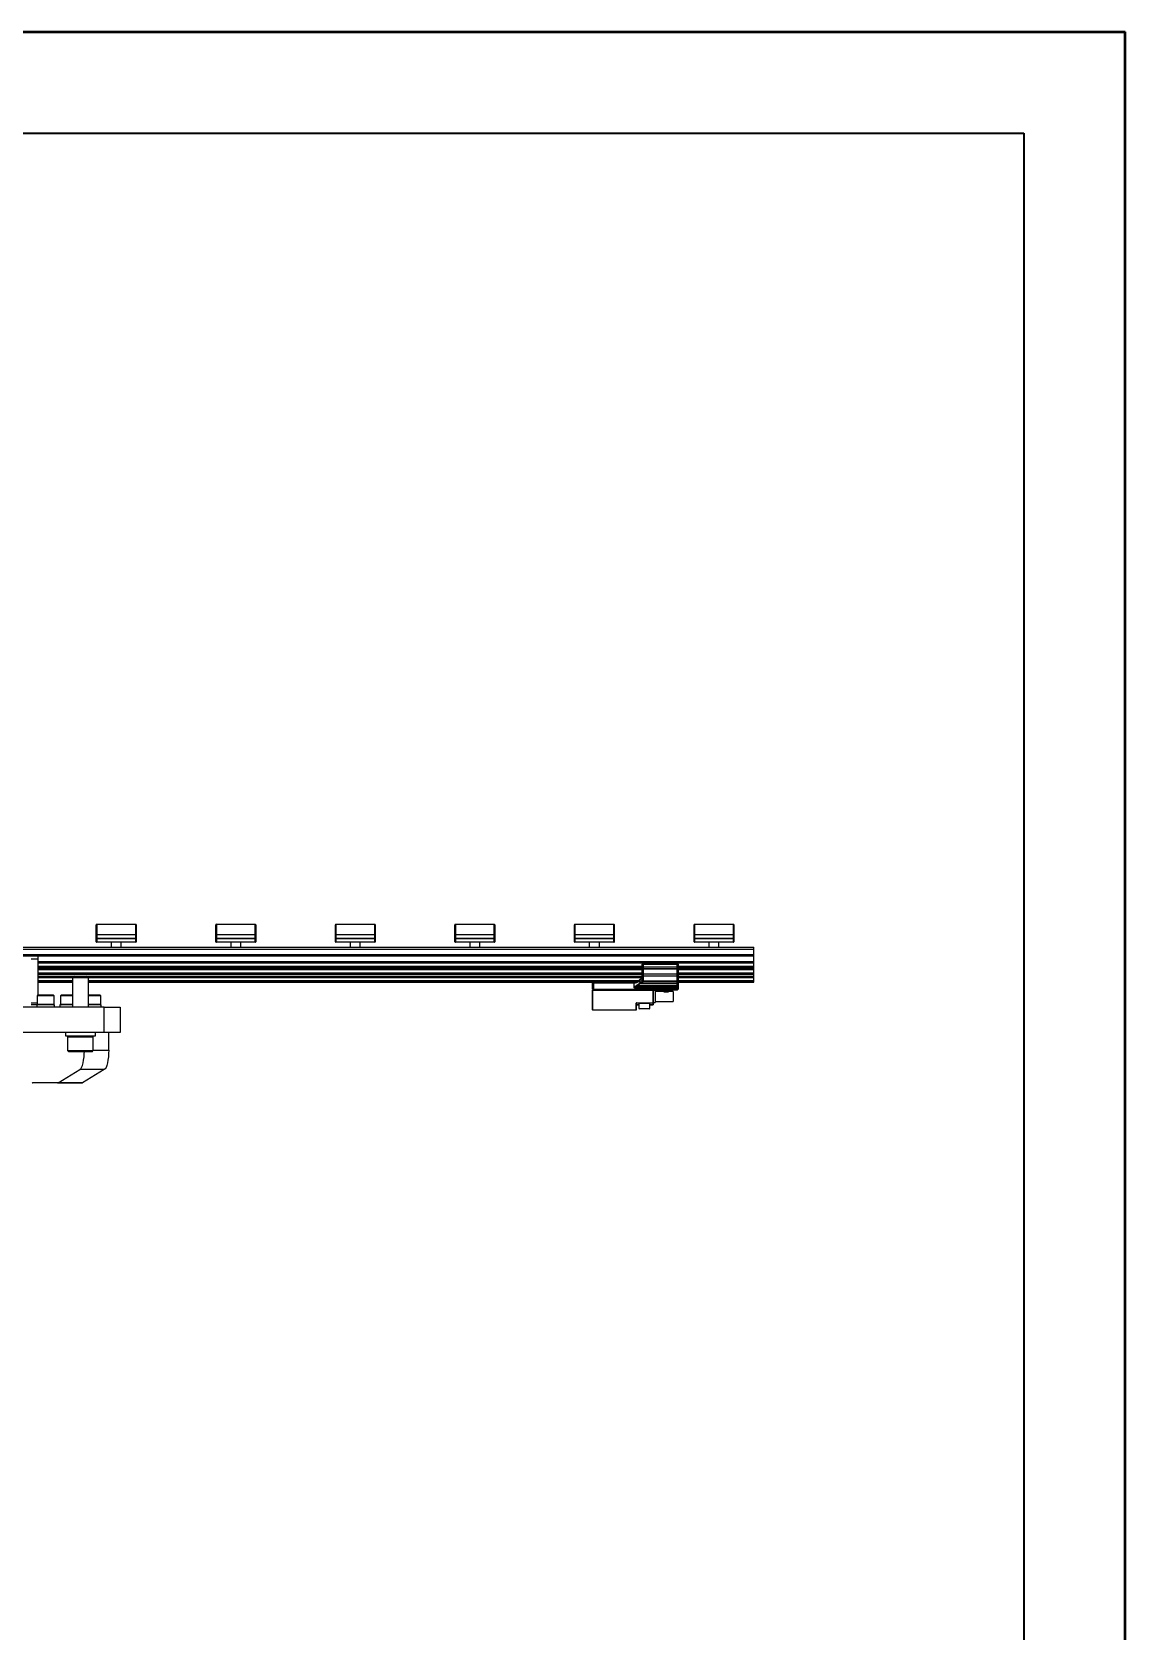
# Model space of a CAD drawing. Header units: millimetres. Extents: x 0 to 279, y 0 to 216.
# Drawn here: x 210.8 to 279.4, y 115.6 to 215.9 of the extents above; entities that cross this region are included whole.
import ezdxf

# ---------------------------------------------------------------- set-up
doc = ezdxf.new("R2010")
doc.units = ezdxf.units.MM
doc.layers.add('PAGE_BORDER', color=7, linetype='Continuous')

msp = doc.modelspace()

# ---------------------------------------------------------------- linework, layer by layer
at = {"color": 7, "linetype": 'Continuous', "lineweight": 50}
for p in [(0, 215.9), (279.4, 0)]:
    msp.add_line(p, (279.4, 215.9), dxfattribs=at)
at = {"color": 7, "linetype": 'Continuous', "lineweight": 25}
for p, q in [((214.86, 159.24), (214.86, 159.87)), ((214.89, 159.89), (214.89, 159.9)), ((214.89, 159.9), (217.33, 159.9)), ((217.33, 159.89), (214.89, 159.89)), ((214.89, 159.89), (214.89, 159.26)), ((217.33, 159.9), (217.33, 159.89)), ((217.33, 159.26), (217.33, 159.89)), ((217.36, 159.87), (217.36, 159.24)), ((222.36, 159.24), (222.36, 159.87)), ((222.39, 159.89), (222.39, 159.9)), ((222.39, 159.9), (224.83, 159.9)), ((224.83, 159.89), (222.39, 159.89)), ((222.39, 159.89), (222.39, 159.26)), ((224.83, 159.9), (224.83, 159.89)), ((224.83, 159.26), (224.83, 159.89)), ((224.86, 159.87), (224.86, 159.24)), ((229.86, 159.24), (229.86, 159.87)), ((229.89, 159.89), (229.89, 159.9)), ((229.89, 159.9), (232.33, 159.9)), ((229.89, 159.89), (229.89, 159.26)), ((232.33, 159.89), (229.89, 159.89)), ((232.33, 159.9), (232.33, 159.89)), ((232.33, 159.26), (232.33, 159.89)), ((232.36, 159.87), (232.36, 159.24)), ((237.36, 159.24), (237.36, 159.87)), ((237.39, 159.89), (237.39, 159.9)), ((237.39, 159.9), (239.83, 159.9)), ((239.83, 159.89), (237.39, 159.89)), ((237.39, 159.89), (237.39, 159.26)), ((239.83, 159.9), (239.83, 159.89)), ((239.83, 159.26), (239.83, 159.89)), ((239.86, 159.87), (239.86, 159.24)), ((244.86, 159.24), (244.86, 159.87)), ((244.89, 159.89), (244.89, 159.9)), ((244.89, 159.9), (247.33, 159.9)), ((244.89, 159.89), (244.89, 159.26)), ((247.33, 159.89), (244.89, 159.89)), ((247.33, 159.9), (247.33, 159.89)), ((247.33, 159.26), (247.33, 159.89)), ((247.36, 159.87), (247.36, 159.24)), ((252.36, 159.24), (252.36, 159.87)), ((252.39, 159.89), (252.39, 159.9)), ((252.39, 159.9), (254.83, 159.9)), ((254.83, 159.89), (252.39, 159.89)), ((252.39, 159.89), (252.39, 159.26)), ((254.83, 159.9), (254.83, 159.89)), ((254.83, 159.26), (254.83, 159.89)), ((254.86, 159.87), (254.86, 159.24)), ((214.86, 159.03), (214.86, 159.24)), ((214.89, 159.24), (214.86, 159.24)), ((214.89, 159.03), (214.86, 159.03)), ((214.86, 158.81), (214.86, 159.03)), ((214.86, 158.81), (214.89, 158.81)), ((214.89, 159.24), (214.89, 159.26)), ((214.89, 159.26), (217.33, 159.26)), ((214.89, 159.24), (214.89, 159.03)), ((217.33, 159.24), (214.89, 159.24)), ((214.89, 159.03), (217.33, 159.03)), ((214.89, 159.03), (214.89, 159)), ((217.33, 159), (214.89, 159)), ((214.89, 159), (214.89, 158.81)), ((214.89, 158.81), (217.33, 158.81)), ((214.89, 158.78), (214.89, 158.81)), ((217.33, 158.78), (214.89, 158.78)), ((215.79, 158.78), (215.79, 158.46)), ((216.42, 158.46), (216.42, 158.78)), ((217.33, 159.26), (217.33, 159.24)), ((217.33, 159.03), (217.33, 159.24)), ((217.36, 159.24), (217.33, 159.24)), ((217.33, 159), (217.33, 159.03)), ((217.36, 159.03), (217.33, 159.03)), ((217.33, 158.81), (217.33, 159)), ((217.33, 158.81), (217.36, 158.81)), ((217.33, 158.81), (217.33, 158.78)), ((217.36, 159.24), (217.36, 159.03)), ((217.36, 159.03), (217.36, 158.81)), ((222.36, 159.03), (222.36, 159.24)), ((222.39, 159.24), (222.36, 159.24)), ((222.39, 159.03), (222.36, 159.03)), ((222.36, 158.81), (222.36, 159.03)), ((222.36, 158.81), (222.39, 158.81)), ((222.39, 159.24), (222.39, 159.26)), ((222.39, 159.26), (224.83, 159.26)), ((222.39, 159.24), (222.39, 159.03)), ((224.83, 159.24), (222.39, 159.24)), ((222.39, 159.03), (224.83, 159.03)), ((222.39, 159.03), (222.39, 159)), ((224.83, 159), (222.39, 159)), ((222.39, 159), (222.39, 158.81)), ((222.39, 158.81), (224.83, 158.81)), ((222.39, 158.78), (222.39, 158.81)), ((224.83, 158.78), (222.39, 158.78)), ((223.29, 158.78), (223.29, 158.46)), ((223.92, 158.46), (223.92, 158.78)), ((224.83, 159.26), (224.83, 159.24)), ((224.83, 159.03), (224.83, 159.24)), ((224.86, 159.24), (224.83, 159.24)), ((224.83, 159), (224.83, 159.03)), ((224.86, 159.03), (224.83, 159.03)), ((224.83, 158.81), (224.83, 159)), ((224.83, 158.81), (224.86, 158.81)), ((224.83, 158.81), (224.83, 158.78)), ((224.86, 159.24), (224.86, 159.03)), ((224.86, 159.03), (224.86, 158.81)), ((229.86, 159.03), (229.86, 159.24)), ((229.89, 159.24), (229.86, 159.24)), ((229.89, 159.03), (229.86, 159.03)), ((229.86, 158.81), (229.86, 159.03)), ((229.86, 158.81), (229.89, 158.81)), ((229.89, 159.24), (229.89, 159.26)), ((229.89, 159.26), (232.33, 159.26)), ((229.89, 159.24), (229.89, 159.03)), ((232.33, 159.24), (229.89, 159.24)), ((229.89, 159.03), (232.33, 159.03)), ((229.89, 159.03), (229.89, 159)), ((232.33, 159), (229.89, 159)), ((229.89, 159), (229.89, 158.81)), ((229.89, 158.81), (232.33, 158.81)), ((229.89, 158.78), (229.89, 158.81)), ((232.33, 158.78), (229.89, 158.78)), ((230.79, 158.78), (230.79, 158.46)), ((231.42, 158.46), (231.42, 158.78)), ((232.33, 159.26), (232.33, 159.24)), ((232.33, 159.03), (232.33, 159.24)), ((232.36, 159.24), (232.33, 159.24)), ((232.33, 159), (232.33, 159.03)), ((232.36, 159.03), (232.33, 159.03)), ((232.33, 158.81), (232.33, 159)), ((232.33, 158.81), (232.36, 158.81)), ((232.33, 158.81), (232.33, 158.78)), ((232.36, 159.24), (232.36, 159.03)), ((232.36, 159.03), (232.36, 158.81)), ((237.36, 159.03), (237.36, 159.24)), ((237.39, 159.24), (237.36, 159.24)), ((237.39, 159.03), (237.36, 159.03)), ((237.36, 158.81), (237.36, 159.03)), ((237.36, 158.81), (237.39, 158.81)), ((237.39, 159.24), (237.39, 159.26)), ((237.39, 159.26), (239.83, 159.26)), ((237.39, 159.24), (237.39, 159.03)), ((239.83, 159.24), (237.39, 159.24)), ((237.39, 159.03), (239.83, 159.03)), ((237.39, 159.03), (237.39, 159)), ((239.83, 159), (237.39, 159)), ((237.39, 159), (237.39, 158.81)), ((237.39, 158.81), (239.83, 158.81)), ((237.39, 158.78), (237.39, 158.81)), ((239.83, 158.78), (237.39, 158.78)), ((238.29, 158.78), (238.29, 158.46)), ((238.92, 158.46), (238.92, 158.78)), ((239.83, 159.26), (239.83, 159.24)), ((239.83, 159.03), (239.83, 159.24)), ((239.86, 159.24), (239.83, 159.24)), ((239.83, 159), (239.83, 159.03)), ((239.86, 159.03), (239.83, 159.03)), ((239.83, 158.81), (239.83, 159)), ((239.83, 158.81), (239.86, 158.81)), ((239.83, 158.81), (239.83, 158.78)), ((239.86, 159.24), (239.86, 159.03)), ((239.86, 159.03), (239.86, 158.81)), ((244.86, 159.03), (244.86, 159.24)), ((244.89, 159.24), (244.86, 159.24)), ((244.89, 159.03), (244.86, 159.03)), ((244.86, 158.81), (244.86, 159.03)), ((244.86, 158.81), (244.89, 158.81)), ((244.89, 159.24), (244.89, 159.26)), ((244.89, 159.26), (247.33, 159.26)), ((244.89, 159.24), (244.89, 159.03)), ((247.33, 159.24), (244.89, 159.24)), ((244.89, 159.03), (247.33, 159.03)), ((244.89, 159.03), (244.89, 159)), ((247.33, 159), (244.89, 159)), ((244.89, 159), (244.89, 158.81)), ((244.89, 158.81), (247.33, 158.81)), ((244.89, 158.78), (244.89, 158.81)), ((247.33, 158.78), (244.89, 158.78)), ((245.79, 158.78), (245.79, 158.46)), ((246.42, 158.46), (246.42, 158.78)), ((247.33, 159.26), (247.33, 159.24)), ((247.33, 159.03), (247.33, 159.24)), ((247.36, 159.24), (247.33, 159.24)), ((247.33, 159), (247.33, 159.03)), ((247.36, 159.03), (247.33, 159.03)), ((247.33, 158.81), (247.33, 159)), ((247.33, 158.81), (247.36, 158.81)), ((247.33, 158.81), (247.33, 158.78)), ((247.36, 159.24), (247.36, 159.03)), ((247.36, 159.03), (247.36, 158.81)), ((252.36, 159.03), (252.36, 159.24)), ((252.39, 159.24), (252.36, 159.24)), ((252.39, 159.03), (252.36, 159.03)), ((252.36, 158.81), (252.36, 159.03)), ((252.36, 158.81), (252.39, 158.81)), ((252.39, 159.24), (252.39, 159.26)), ((252.39, 159.26), (254.83, 159.26)), ((252.39, 159.24), (252.39, 159.03)), ((254.83, 159.24), (252.39, 159.24)), ((252.39, 159.03), (254.83, 159.03)), ((252.39, 159.03), (252.39, 159)), ((254.83, 159), (252.39, 159)), ((252.39, 159), (252.39, 158.81)), ((252.39, 158.81), (254.83, 158.81)), ((252.39, 158.78), (252.39, 158.81)), ((254.83, 158.78), (252.39, 158.78)), ((253.29, 158.78), (253.29, 158.46)), ((253.92, 158.46), (253.92, 158.78)), ((254.83, 159.26), (254.83, 159.24)), ((254.83, 159.03), (254.83, 159.24)), ((254.86, 159.24), (254.83, 159.24)), ((254.83, 159), (254.83, 159.03)), ((254.86, 159.03), (254.83, 159.03)), ((254.83, 158.81), (254.83, 159)), ((254.83, 158.81), (254.86, 158.81)), ((254.83, 158.81), (254.83, 158.78)), ((254.86, 159.24), (254.86, 159.03)), ((254.86, 159.03), (254.86, 158.81)), ((131.11, 158.46), (256.11, 158.46)), ((131.11, 158.34), (256.11, 158.34)), ((131.11, 158), (256.11, 158)), ((131.11, 157.92), (256.11, 157.92)), ((211.21, 157.9), (210.77, 157.9)), ((211.21, 157.71), (210.77, 157.71)), ((211.21, 157.71), (211.21, 157.9)), ((211.21, 155.47), (211.21, 157.71)), ((256.11, 158.34), (256.11, 158.46)), ((256.11, 158), (256.11, 158.34)), ((256.11, 157.92), (256.11, 158)), ((256.11, 157.56), (256.11, 157.92)), ((256.11, 157.48), (256.11, 157.56)), ((211.21, 157.1), (249.11, 157.1)), ((211.21, 157.06), (249.11, 157.06)), ((211.21, 156.58), (213.4, 156.58)), ((213.49, 156.65), (213.36, 156.56)), ((213.36, 156.56), (213.36, 154.71)), ((213.36, 156.56), (213.67, 156.56)), ((213.49, 156.65), (213.72, 156.65)), ((213.67, 156.56), (214.36, 156.56)), ((213.72, 156.65), (214.23, 156.65)), ((214.36, 156.56), (214.23, 156.65)), ((214.33, 156.58), (249.08, 156.58)), ((214.36, 154.71), (214.36, 156.56)), ((249.11, 157.36), (249.11, 157.41)), ((249.11, 157.34), (249.11, 157.36)), ((249.11, 157.16), (249.11, 157.34)), ((249.11, 157.07), (249.11, 157.16)), ((249.11, 157.05), (249.11, 157.07)), ((249.11, 156.78), (249.11, 157.05)), ((249.17, 156.78), (249.11, 156.78)), ((249.11, 156.65), (249.11, 156.78)), ((249.11, 156.58), (249.11, 156.65)), ((249.17, 156.65), (249.11, 156.65)), ((249.17, 157.48), (249.17, 157.39)), ((251.3, 157.48), (249.17, 157.48)), ((249.17, 157.39), (249.17, 157.38)), ((251.3, 157.39), (249.17, 157.39)), ((249.17, 157.38), (249.17, 157.21)), ((251.3, 157.38), (249.17, 157.38)), ((249.17, 157.21), (249.17, 157.11)), ((251.3, 157.21), (249.17, 157.21)), ((249.17, 157.11), (249.17, 157.09)), ((251.3, 157.11), (249.17, 157.11)), ((249.17, 157.09), (249.17, 156.78)), ((251.3, 157.09), (249.17, 157.09)), ((251.3, 156.78), (249.17, 156.78)), ((249.17, 156.78), (249.17, 156.65)), ((249.17, 156.65), (249.17, 156.57)), ((251.3, 156.65), (249.17, 156.65)), ((251.3, 157.39), (251.3, 157.48)), ((251.36, 157.41), (251.3, 157.48)), ((251.3, 157.38), (251.3, 157.39)), ((251.36, 157.36), (251.3, 157.39)), ((251.3, 157.21), (251.3, 157.38)), ((251.36, 157.34), (251.3, 157.38)), ((251.3, 157.11), (251.3, 157.21)), ((251.36, 157.16), (251.3, 157.21)), ((251.3, 157.09), (251.3, 157.11)), ((251.36, 157.07), (251.3, 157.11)), ((251.3, 156.78), (251.3, 157.09)), ((251.36, 157.05), (251.3, 157.09)), ((251.36, 156.78), (251.3, 156.78)), ((251.3, 156.65), (251.3, 156.78)), ((251.3, 156.33), (251.3, 156.65)), ((251.36, 156.65), (251.3, 156.65)), ((251.36, 157.41), (251.36, 157.36)), ((251.36, 157.36), (251.36, 157.34)), ((251.36, 157.34), (251.36, 157.16)), ((251.36, 157.16), (251.36, 157.07)), ((251.36, 157.1), (256.11, 157.1)), ((251.36, 157.07), (251.36, 157.05)), ((251.36, 157.06), (256.11, 157.06)), ((251.36, 157.05), (251.36, 156.78)), ((251.36, 156.78), (251.36, 156.65)), ((251.36, 156.65), (251.36, 156.38)), ((251.36, 156.58), (256.11, 156.58)), ((256.11, 157.28), (256.11, 157.48)), ((256.11, 157.19), (256.11, 157.28)), ((256.11, 157.1), (256.11, 157.19)), ((256.11, 157.06), (256.11, 157.1)), ((256.11, 156.86), (256.11, 157.06)), ((256.11, 156.84), (256.11, 156.86)), ((256.11, 156.82), (256.11, 156.84)), ((256.11, 156.78), (256.11, 156.82)), ((256.11, 156.65), (256.11, 156.78)), ((256.11, 156.6), (256.11, 156.65)), ((256.11, 156.58), (256.11, 156.6)), ((256.11, 156.56), (256.11, 156.58)), ((256.11, 156.37), (256.11, 156.56)), ((211.21, 156.37), (213.36, 156.37)), ((211.21, 156.32), (213.36, 156.32)), ((211.21, 156.27), (213.36, 156.27)), ((214.36, 156.37), (248.86, 156.37)), ((214.36, 156.32), (248.84, 156.32)), ((214.36, 156.27), (246.05, 156.27)), ((245.99, 156.21), (246.05, 156.27)), ((245.99, 156.21), (246.05, 156.21)), ((245.99, 155.84), (245.99, 156.21)), ((245.99, 155.84), (246.05, 155.84)), ((246.05, 155.77), (245.99, 155.84)), ((245.99, 154.54), (245.99, 155.77)), ((245.99, 155.77), (246, 155.77)), ((246, 155.77), (246, 154.54)), ((246, 155.77), (249.79, 155.77)), ((246.05, 156.21), (246.05, 156.27)), ((246.05, 156.27), (248.63, 156.27)), ((248.61, 156.21), (246.05, 156.21)), ((246.05, 156.21), (246.05, 155.84)), ((246.05, 155.84), (251.3, 155.84)), ((246.05, 155.77), (246.05, 155.84)), ((248.61, 156.21), (248.63, 156.27)), ((248.66, 156.21), (248.61, 156.21)), ((248.61, 155.95), (248.61, 156.21)), ((248.63, 156.27), (248.7, 156.27)), ((251.3, 155.89), (248.63, 155.89)), ((248.66, 156.21), (248.7, 156.27)), ((248.68, 156.02), (248.78, 156.09)), ((248.81, 156.04), (248.72, 155.98)), ((248.72, 155.98), (251.3, 155.98)), ((251.3, 156.04), (248.82, 156.04)), ((248.87, 156.35), (248.98, 156.46)), ((248.88, 156.3), (248.87, 156.35)), ((248.99, 156.41), (248.88, 156.3)), ((251.3, 156.17), (248.96, 156.17)), ((248.98, 156.46), (249.04, 156.51)), ((248.99, 156.41), (248.98, 156.46)), ((249.04, 156.47), (248.99, 156.41)), ((248.99, 156.26), (248.99, 156.41)), ((248.99, 156.26), (249.04, 156.28)), ((249.08, 156.23), (249.03, 156.21)), ((249.04, 156.47), (249.04, 156.51)), ((249.08, 156.23), (251.3, 156.23)), ((249.15, 156.31), (249.15, 156.31)), ((251.3, 156.31), (249.15, 156.31)), ((251.3, 156.33), (249.16, 156.33)), ((249.79, 154.97), (249.79, 155.77)), ((249.79, 155.77), (249.8, 155.77)), ((249.8, 155.77), (249.8, 154.97)), ((251.3, 155.77), (249.8, 155.77)), ((249.92, 155.74), (249.8, 155.74)), ((249.92, 155.74), (249.92, 155.37)), ((250.46, 155.68), (249.92, 155.68)), ((250.42, 155.77), (250.42, 155.71)), ((250.42, 155.71), (250.46, 155.68)), ((250.42, 155.71), (250.8, 155.71)), ((250.47, 155.67), (250.75, 155.67)), ((250.77, 155.68), (250.8, 155.71)), ((251.05, 155.68), (250.77, 155.68)), ((250.8, 155.71), (250.8, 155.77)), ((251.05, 155.68), (251.05, 155.37)), ((251.36, 155.97), (251.29, 155.94)), ((251.36, 156.38), (251.3, 156.33)), ((251.36, 156.36), (251.3, 156.31)), ((251.3, 156.31), (251.3, 156.33)), ((251.3, 156.23), (251.3, 156.31)), ((251.3, 156.04), (251.3, 156.17)), ((251.36, 156.09), (251.3, 156.04)), ((251.3, 155.98), (251.3, 156.04)), ((251.3, 155.84), (251.3, 155.89)), ((251.36, 155.84), (251.3, 155.84)), ((251.3, 155.77), (251.3, 155.84)), ((251.36, 155.84), (251.3, 155.77)), ((251.36, 156.38), (251.36, 156.36)), ((251.36, 156.37), (256.11, 156.37)), ((251.36, 156.36), (251.36, 156.26)), ((251.36, 156.32), (256.11, 156.32)), ((251.36, 156.27), (256.11, 156.27)), ((251.36, 156.26), (251.36, 156.09)), ((251.36, 156.09), (251.36, 155.97)), ((251.36, 155.97), (251.36, 155.84)), ((256.11, 156.32), (256.11, 156.37)), ((256.11, 156.27), (256.11, 156.32)), ((215.36, 154.71), (205.53, 154.71)), ((211.15, 154.96), (210.77, 154.96)), ((211.12, 154.84), (210.78, 154.84)), ((211.12, 154.85), (211.12, 154.71)), ((212.24, 154.85), (211.12, 154.85)), ((211.2, 155.47), (211.15, 155.42)), ((211.15, 155.42), (211.15, 154.9)), ((212.21, 155.42), (211.15, 155.42)), ((211.15, 154.9), (211.2, 154.85)), ((211.15, 154.9), (212.21, 154.9)), ((211.2, 155.47), (212.16, 155.47)), ((212.21, 155.42), (212.16, 155.47)), ((212.16, 154.85), (212.21, 154.9)), ((212.21, 154.9), (212.21, 155.42)), ((212.24, 154.71), (212.24, 154.85)), ((212.58, 154.85), (212.58, 154.71)), ((213.36, 154.85), (212.58, 154.85)), ((212.67, 155.47), (212.61, 155.42)), ((212.61, 155.42), (212.61, 154.9)), ((213.36, 155.42), (212.61, 155.42)), ((212.61, 154.9), (212.67, 154.85)), ((212.61, 154.9), (213.36, 154.9)), ((212.67, 155.47), (213.36, 155.47)), ((214.36, 155.47), (215.09, 155.47)), ((215.14, 155.42), (214.36, 155.42)), ((214.36, 154.9), (215.14, 154.9)), ((215.17, 154.85), (214.36, 154.85)), ((215.14, 155.42), (215.09, 155.47)), ((215.09, 154.85), (215.14, 154.9)), ((215.14, 154.9), (215.14, 155.42)), ((215.17, 154.71), (215.17, 154.85)), ((215.36, 153.12), (215.36, 154.71)), ((215.36, 154.71), (216.36, 154.71)), ((216.36, 154.71), (216.36, 153.12)), ((248.72, 154.54), (248.72, 154.95)), ((248.72, 154.95), (248.74, 154.95)), ((248.74, 154.95), (248.74, 154.54)), ((248.89, 154.84), (248.74, 154.84)), ((248.75, 154.97), (249.79, 154.97)), ((248.75, 154.97), (248.75, 154.96)), ((249.79, 154.96), (248.75, 154.96)), ((248.93, 154.96), (248.89, 154.93)), ((248.89, 154.93), (248.89, 154.62)), ((249.58, 154.93), (248.89, 154.93)), ((248.89, 154.62), (248.93, 154.59)), ((248.89, 154.62), (249.58, 154.62)), ((249.55, 154.59), (248.93, 154.59)), ((249.58, 154.93), (249.55, 154.96)), ((249.55, 154.59), (249.58, 154.62)), ((249.58, 154.62), (249.58, 154.93)), ((249.79, 154.84), (249.58, 154.84)), ((249.8, 154.97), (249.79, 154.97)), ((249.79, 154.97), (249.79, 154.96)), ((249.79, 154.96), (249.79, 154.95)), ((249.8, 154.95), (249.79, 154.95)), ((249.79, 154.85), (249.79, 154.95)), ((249.79, 154.85), (249.8, 154.85)), ((249.79, 154.85), (249.79, 154.84)), ((249.8, 154.99), (249.92, 154.99)), ((249.8, 154.95), (249.8, 154.97)), ((249.8, 154.95), (249.8, 154.85)), ((249.92, 155.37), (249.92, 154.99)), ((249.92, 155.06), (251.05, 155.06)), ((251.05, 155.37), (251.05, 155.06)), ((246, 154.54), (245.99, 154.54)), ((246, 154.54), (248.72, 154.54)), ((246, 154.54), (246, 154.52)), ((248.72, 154.52), (246, 154.52)), ((248.72, 154.54), (248.72, 154.52)), ((248.72, 154.54), (248.74, 154.54)), ((215.36, 153.12), (205.53, 153.12)), ((212.92, 153.12), (212.92, 152.9)), ((212.92, 152.9), (214.8, 152.9)), ((213.13, 152.9), (213.05, 152.82)), ((213.05, 152.82), (213.05, 151.98)), ((214.67, 152.82), (213.05, 152.82)), ((214.67, 152.82), (214.59, 152.9)), ((214.67, 151.98), (214.67, 152.82)), ((214.8, 152.9), (214.8, 153.12)), ((216.36, 153.12), (215.36, 153.12)), ((215.64, 152.01), (215.64, 153.12)), ((213.05, 151.98), (213.13, 151.9)), ((213.05, 151.98), (214.67, 151.98)), ((214.59, 151.9), (213.13, 151.9)), ((214.59, 151.9), (214.67, 151.98)), ((212.47, 149.96), (213.83, 150.78)), ((215.36, 150.78), (213.83, 150.78)), ((215.36, 150.78), (214, 149.96)), ((212.42, 149.95), (210.88, 149.95)), ((213.95, 149.95), (212.42, 149.95)), ((212.47, 149.96), (214, 149.96))]:
    msp.add_line(p, q, dxfattribs=at)
at = {"color": 8, "linetype": 'Continuous', "lineweight": 25}
for p, q in [((211.21, 157.56), (256.11, 157.56)), ((211.21, 157.48), (249.17, 157.48)), ((211.21, 157.28), (249.11, 157.28)), ((211.21, 157.19), (249.11, 157.19)), ((211.21, 156.86), (249.11, 156.86)), ((211.21, 156.84), (249.11, 156.84)), ((211.21, 156.82), (249.11, 156.82)), ((211.21, 156.78), (249.11, 156.78)), ((211.21, 156.65), (213.49, 156.65)), ((211.21, 156.6), (213.43, 156.6)), ((211.21, 156.56), (213.37, 156.56)), ((214.23, 156.65), (249.1, 156.65)), ((214.3, 156.6), (249.09, 156.6)), ((214.35, 156.56), (249.07, 156.56)), ((251.3, 157.48), (256.11, 157.48)), ((251.36, 157.28), (256.11, 157.28)), ((251.36, 157.19), (256.11, 157.19)), ((251.36, 156.86), (256.11, 156.86)), ((251.36, 156.84), (256.11, 156.84)), ((251.36, 156.82), (256.11, 156.82)), ((251.36, 156.78), (256.11, 156.78)), ((251.36, 156.65), (256.11, 156.65)), ((251.36, 156.6), (256.11, 156.6)), ((251.36, 156.56), (256.11, 156.56)), ((248.91, 154.95), (248.74, 154.95)), ((248.74, 154.85), (248.89, 154.85)), ((249.79, 154.95), (249.56, 154.95)), ((249.58, 154.85), (249.79, 154.85)), ((214.67, 152.01), (215.64, 152.01))]:
    msp.add_line(p, q, dxfattribs=at)
at = {"color": 7, "linetype": 'Continuous', "lineweight": 25, "flags": 128}
for points in [[(214.89, 159.89), (214.88, 159.89), (214.88, 159.89), (214.87, 159.89), (214.87, 159.88), (214.86, 159.88), (214.86, 159.88), (214.86, 159.87), (214.86, 159.87)], [(217.36, 159.87), (217.36, 159.87), (217.35, 159.88), (217.35, 159.88), (217.35, 159.88), (217.34, 159.89), (217.34, 159.89), (217.33, 159.89), (217.33, 159.89)], [(222.39, 159.89), (222.38, 159.89), (222.38, 159.89), (222.37, 159.89), (222.37, 159.88), (222.36, 159.88), (222.36, 159.88), (222.36, 159.87), (222.36, 159.87)], [(224.86, 159.87), (224.86, 159.87), (224.85, 159.88), (224.85, 159.88), (224.85, 159.88), (224.84, 159.89), (224.84, 159.89), (224.83, 159.89), (224.83, 159.89)], [(229.89, 159.89), (229.88, 159.89), (229.88, 159.89), (229.87, 159.89), (229.87, 159.88), (229.86, 159.88), (229.86, 159.88), (229.86, 159.87), (229.86, 159.87)], [(232.36, 159.87), (232.36, 159.87), (232.35, 159.88), (232.35, 159.88), (232.35, 159.88), (232.34, 159.89), (232.34, 159.89), (232.33, 159.89), (232.33, 159.89)], [(237.39, 159.89), (237.38, 159.89), (237.38, 159.89), (237.37, 159.89), (237.37, 159.88), (237.36, 159.88), (237.36, 159.88), (237.36, 159.87), (237.36, 159.87)], [(239.86, 159.87), (239.86, 159.87), (239.85, 159.88), (239.85, 159.88), (239.85, 159.88), (239.84, 159.89), (239.84, 159.89), (239.83, 159.89), (239.83, 159.89)], [(244.89, 159.89), (244.88, 159.89), (244.88, 159.89), (244.87, 159.89), (244.87, 159.88), (244.86, 159.88), (244.86, 159.88), (244.86, 159.87), (244.86, 159.87)], [(247.36, 159.87), (247.36, 159.87), (247.35, 159.88), (247.35, 159.88), (247.35, 159.88), (247.34, 159.89), (247.34, 159.89), (247.33, 159.89), (247.33, 159.89)], [(252.39, 159.89), (252.38, 159.89), (252.38, 159.89), (252.37, 159.89), (252.37, 159.88), (252.36, 159.88), (252.36, 159.88), (252.36, 159.87), (252.36, 159.87)], [(254.86, 159.87), (254.86, 159.87), (254.85, 159.88), (254.85, 159.88), (254.85, 159.88), (254.84, 159.89), (254.84, 159.89), (254.83, 159.89), (254.83, 159.89)], [(214.89, 159.26), (214.88, 159.26), (214.88, 159.26), (214.87, 159.26), (214.87, 159.25), (214.86, 159.25), (214.86, 159.25), (214.86, 159.24), (214.86, 159.24)], [(217.36, 159.24), (217.36, 159.24), (217.35, 159.25), (217.35, 159.25), (217.35, 159.25), (217.34, 159.26), (217.34, 159.26), (217.33, 159.26), (217.33, 159.26)], [(222.39, 159.26), (222.38, 159.26), (222.38, 159.26), (222.37, 159.26), (222.37, 159.25), (222.36, 159.25), (222.36, 159.25), (222.36, 159.24), (222.36, 159.24)], [(224.86, 159.24), (224.86, 159.24), (224.85, 159.25), (224.85, 159.25), (224.85, 159.25), (224.84, 159.26), (224.84, 159.26), (224.83, 159.26), (224.83, 159.26)], [(229.89, 159.26), (229.88, 159.26), (229.88, 159.26), (229.87, 159.26), (229.87, 159.25), (229.86, 159.25), (229.86, 159.25), (229.86, 159.24), (229.86, 159.24)], [(232.36, 159.24), (232.36, 159.24), (232.35, 159.25), (232.35, 159.25), (232.35, 159.25), (232.34, 159.26), (232.34, 159.26), (232.33, 159.26), (232.33, 159.26)], [(237.39, 159.26), (237.38, 159.26), (237.38, 159.26), (237.37, 159.26), (237.37, 159.25), (237.36, 159.25), (237.36, 159.25), (237.36, 159.24), (237.36, 159.24)], [(239.86, 159.24), (239.86, 159.24), (239.85, 159.25), (239.85, 159.25), (239.85, 159.25), (239.84, 159.26), (239.84, 159.26), (239.83, 159.26), (239.83, 159.26)], [(244.89, 159.26), (244.88, 159.26), (244.88, 159.26), (244.87, 159.26), (244.87, 159.25), (244.86, 159.25), (244.86, 159.25), (244.86, 159.24), (244.86, 159.24)], [(247.36, 159.24), (247.36, 159.24), (247.35, 159.25), (247.35, 159.25), (247.35, 159.25), (247.34, 159.26), (247.34, 159.26), (247.33, 159.26), (247.33, 159.26)], [(252.39, 159.26), (252.38, 159.26), (252.38, 159.26), (252.37, 159.26), (252.37, 159.25), (252.36, 159.25), (252.36, 159.25), (252.36, 159.24), (252.36, 159.24)], [(254.86, 159.24), (254.86, 159.24), (254.85, 159.25), (254.85, 159.25), (254.85, 159.25), (254.84, 159.26), (254.84, 159.26), (254.83, 159.26), (254.83, 159.26)], [(213.83, 150.78), (213.88, 150.83), (213.94, 150.92), (213.99, 151.05), (214.03, 151.2), (214.06, 151.38), (214.09, 151.58), (214.1, 151.8), (214.11, 151.9)], [(215.64, 152.01), (215.63, 151.8), (215.62, 151.58), (215.59, 151.38), (215.56, 151.2), (215.52, 151.05), (215.47, 150.92), (215.42, 150.83), (215.36, 150.78)]]:
    msp.add_lwpolyline(points, dxfattribs=at)
at = {"color": 7, "linetype": 'Continuous', "lineweight": 25}
for centre, radius, start, end in [((214.89, 159.87), 0.0313, 90, 180), ((217.33, 159.87), 0.0312, 0, 90), ((222.39, 159.87), 0.0313, 90, 180), ((224.83, 159.87), 0.0312, 0, 90), ((229.89, 159.87), 0.0313, 90, 180), ((232.33, 159.87), 0.0312, 0, 90), ((237.39, 159.87), 0.0313, 90, 180), ((239.83, 159.87), 0.0312, 0, 90), ((244.89, 159.87), 0.0313, 90, 180), ((247.33, 159.87), 0.0312, 0, 90), ((252.39, 159.87), 0.0313, 90, 180), ((254.83, 159.87), 0.0312, 0, 90), ((214.89, 159.03), 0.0312, 180, 270), ((214.89, 158.81), 0.0312, 180, 270), ((217.33, 159.03), 0.0313, 270, 0), ((217.33, 158.81), 0.0313, 270, 0), ((222.39, 159.03), 0.0312, 180, 270), ((222.39, 158.81), 0.0312, 180, 270), ((224.83, 159.03), 0.0313, 270, 0), ((224.83, 158.81), 0.0313, 270, 0), ((229.89, 159.03), 0.0312, 180, 270), ((229.89, 158.81), 0.0312, 180, 270), ((232.33, 159.03), 0.0313, 270, 0), ((232.33, 158.81), 0.0313, 270, 0), ((237.39, 159.03), 0.0313, 180, 270), ((237.39, 158.81), 0.0312, 180, 270), ((239.83, 159.03), 0.0313, 270, 0), ((239.83, 158.81), 0.0313, 270, 0), ((244.89, 159.03), 0.0313, 180, 270), ((244.89, 158.81), 0.0312, 180, 270), ((247.33, 159.03), 0.0313, 270, 0), ((247.33, 158.81), 0.0313, 270, 0), ((252.39, 159.03), 0.0313, 180, 270), ((252.39, 158.81), 0.0312, 180, 270), ((254.83, 159.03), 0.0313, 270, 0), ((254.83, 158.81), 0.0313, 270, 0), ((249.17, 157.41), 0.0625, 90, 180), ((249.17, 157.06), 0.0558, 81.9506, 168.5784), ((249.17, 157.04), 0.0558, 81.9505, 168.5782), ((249.16, 156.68), 0.104, 242.9101, 278.4169), ((248.8, 156.07), 0.122, 203.807, 229.8985), ((249.05, 156.31), 0.164, 221.8743, 237.1293), ((249.1, 156.3), 0.119, 202.2064, 229.6727), ((249.12, 156.3), 0.083, 193.0284, 243.4565), ((249.17, 156.41), 0.0749, 203.6619, 262.4436), ((248.86, 156.44), 0.313, 336.5453, 340.0788), ((251.17, 155.89), 0.125, 0, 22.5), ((248.75, 154.95), 0.025, 90, 180), ((248.75, 154.95), 0.0125, 90, 180), ((249.79, 154.97), 0.0125, 270, 0), ((249.79, 154.85), 0.0125, 270, 0), ((246, 154.54), 0.0125, 180, 270), ((248.72, 154.54), 0.0125, 270, 0), ((210.88, 150.05), 0.101, 237.6847, 269.0292), ((212.42, 150.05), 0.101, 270.9708, 302.3153), ((213.95, 150.05), 0.101, 270.9708, 302.3153)]:
    msp.add_arc(centre, radius, start, end, dxfattribs=at)
for centre, major_axis, ratio, start_param, end_param in [((249.17, 157.36), (0.0625, 0), 0.414214, 1.570796, 3.141593), ((248.9, 155.89), (0.3, 0), 0.625, 2.356194, 2.821902), ((248.93, 155.89), (0.3, 0), 0.416667, 2.356194, 3.141593), ((248.39, 156.38), (0.61, 0), 0.625, 5.418456, 5.813468), ((248.42, 156.38), (0.61, 0), 0.727459, 5.424257, 5.813468), ((249.2, 156.12), (0.3, 0), 0.625, 2.321657, 2.671876), ((249.23, 156.12), (0.3, 0), 0.416667, 2.321657, 2.671876), ((248.86, 156.48), (0, 0.313), 0.8, 4.302022, 4.364698), ((251.17, 155.89), (0.115, 0.115), 0.414214, 5.497787, 5.890486)]:
    msp.add_ellipse(centre, major_axis=major_axis, ratio=ratio, start_param=start_param, end_param=end_param, dxfattribs=at)
for points, knots in [([(249.11, 156.69), (249.11, 156.65), (249.1, 156.57), (249.06, 156.5), (249.04, 156.47)], [0, 0, 0, 0, 0.523112, 1, 1, 1, 1]), ([(249.04, 156.51), (249.06, 156.54), (249.1, 156.6), (249.11, 156.66), (249.11, 156.69)], [0, 0, 0, 0, 0.476888, 1, 1, 1, 1]), ([(249.1, 156.38), (249.1, 156.4), (249.11, 156.47), (249.11, 156.54), (249.11, 156.58)], [0, 0, 0, 0, 0.4626678, 1, 1, 1, 1]), ([(249.17, 157.38), (249.17, 157.38), (249.15, 157.38), (249.13, 157.37), (249.12, 157.36), (249.11, 157.35), (249.11, 157.34), (249.11, 157.34), (249.11, 157.34)], [0, 0, 0, 0, 0.2144783, 0.4289543, 0.643494, 0.8581749, 0.9797676, 1, 1, 1, 1]), ([(249.17, 157.21), (249.17, 157.21), (249.15, 157.21), (249.14, 157.2), (249.12, 157.19), (249.11, 157.18), (249.11, 157.17), (249.11, 157.16), (249.11, 157.16)], [0, 0, 0, 0, 0.190615, 0.381019, 0.577253, 0.78879, 0.994013, 1, 1, 1, 1]), ([(249.17, 156.57), (249.17, 156.52), (249.18, 156.43), (249.16, 156.36), (249.16, 156.33)], [0, 0, 0, 0, 0.525036, 1, 1, 1, 1]), ([(248.63, 155.89), (248.63, 155.89), (248.62, 155.9), (248.61, 155.92), (248.61, 155.94), (248.61, 155.95)], [0, 0, 0, 0, 0.012679, 0.493707, 1, 1, 1, 1]), ([(248.88, 156.3), (248.85, 156.28), (248.78, 156.22), (248.7, 156.22), (248.66, 156.21)], [0, 0, 0, 0, 0.490008, 1, 1, 1, 1]), ([(248.7, 156.27), (248.73, 156.28), (248.79, 156.28), (248.85, 156.33), (248.87, 156.35)], [0, 0, 0, 0, 0.513732, 1, 1, 1, 1]), ([(248.81, 156.04), (248.81, 156.04), (248.8, 156.05), (248.79, 156.07), (248.79, 156.08), (248.78, 156.08), (248.78, 156.09)], [0, 0, 0, 0, 0.36334, 0.726676, 0.961403, 1, 1, 1, 1]), ([(248.82, 156.04), (248.82, 156.04), (248.82, 156.04), (248.82, 156.04), (248.82, 156.04), (248.81, 156.04)], [0, 0, 0, 0, 0.4007189, 0.8059099, 1, 1, 1, 1]), ([(249.04, 156.28), (249.05, 156.3), (249.08, 156.32), (249.09, 156.35), (249.09, 156.36)], [0, 0, 0, 0, 0.644912, 1, 1, 1, 1]), ([(249.15, 156.31), (249.15, 156.31), (249.14, 156.3), (249.13, 156.27), (249.1, 156.24), (249.08, 156.23)], [0, 0, 0, 0, 0.000221, 0.348585, 1, 1, 1, 1]), ([(249.15, 156.31), (249.14, 156.32), (249.13, 156.32), (249.11, 156.33), (249.1, 156.34), (249.09, 156.35), (249.09, 156.36), (249.09, 156.36)], [0, 0, 0, 0, 0.305952, 0.569238, 0.832528, 0.939676, 1, 1, 1, 1]), ([(251.36, 156.26), (251.34, 156.24), (251.32, 156.23), (251.29, 156.21), (251.29, 156.21)], [0, 0, 0, 0, 0.891398, 1, 1, 1, 1]), ([(251.3, 156.23), (251.3, 156.22), (251.3, 156.22), (251.29, 156.21), (251.29, 156.21)], [0, 0, 0, 0, 0.703076, 1, 1, 1, 1]), ([(251.29, 156.21), (251.29, 156.2), (251.3, 156.19), (251.3, 156.18), (251.3, 156.17)], [0, 0, 0, 0, 0.703535, 1, 1, 1, 1])]:
    msp.add_open_spline(points, degree=3, knots=knots, dxfattribs=at)
at = {"layer": 'PAGE_BORDER', "lineweight": 35}
for p, q in [((6.35, 209.55), (273.05, 209.55)), ((273.05, 209.55), (273.05, 6.35))]:
    msp.add_line(p, q, dxfattribs=at)

doc.saveas('drawing.dxf')
